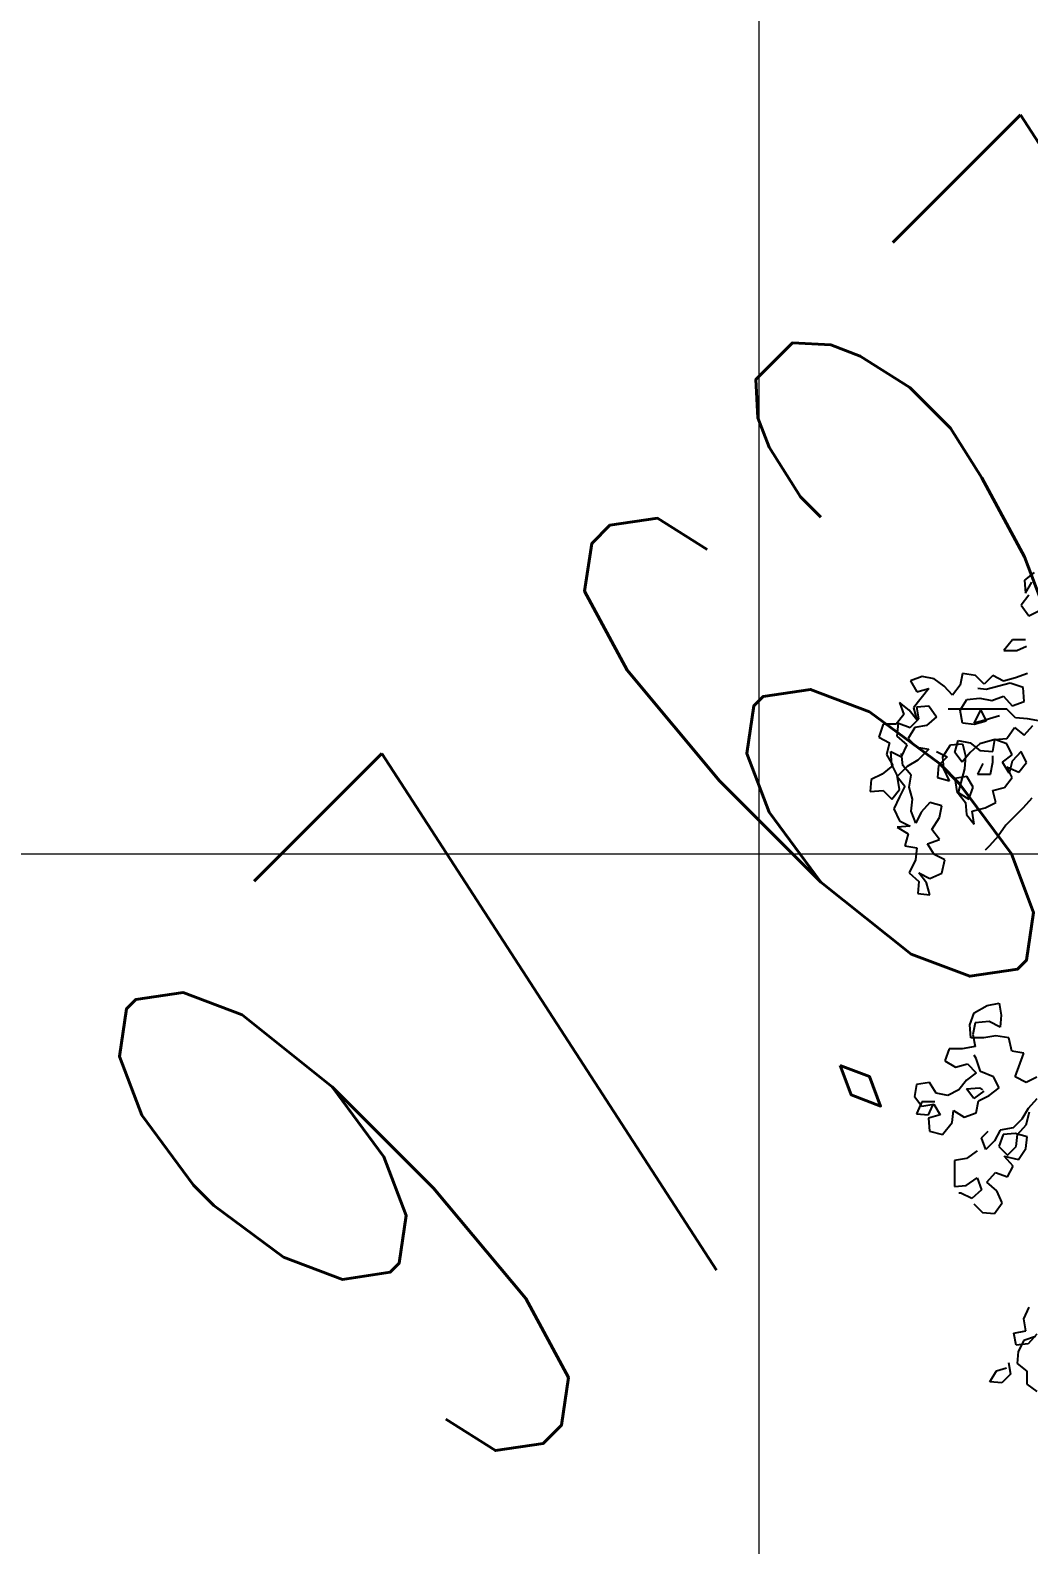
# Model space of a CAD drawing. Header units: millimetres. Extents: x 684983 to 685377, y 990360 to 990509.
# Drawn here: x 685067.045 to 685068.372, y 990429.12 to 990431.133 of the extents above; entities that cross this region are included whole.
import ezdxf

# ---------------------------------------------------------------- set-up
doc = ezdxf.new("R2010")
doc.units = ezdxf.units.MM
doc.layers.add('grid', color=8, linetype='Continuous', lineweight=9)
doc.layers.add('GRID LEVELS', color=7, linetype='Continuous', lineweight=13)
doc.layers.add('TEAK', color=7, linetype='Continuous')
doc.styles.get("Standard").update_dxf_attribs({"font": 'RomanS'})

# ---------------------------------------------------------------- blocks, each defined once
blk = doc.blocks.new('A$C25655A80')
at = {"color": 62}
for p, q in [((-0.7002, 1.7368), (-0.7088, 1.73)), ((-0.7088, 1.73), (-0.7079, 1.7185)), ((-0.7079, 1.7185), (-0.7021, 1.7281)), ((-0.705, 1.7166), (-0.7117, 1.7079)), ((-0.7117, 1.7079), (-0.705, 1.6983)), ((-0.705, 1.6983), (-0.6954, 1.7031)), ((-0.7194, 1.6772), (-0.7271, 1.6676)), ((-0.7271, 1.6676), (-0.7156, 1.6676)), ((-0.7079, 1.6772), (-0.7194, 1.6772)), ((-0.7156, 1.6676), (-0.7069, 1.6714)), ((-0.7993, 1.6446), (-0.8098, 1.6407)), ((-0.8098, 1.6407), (-0.8041, 1.6311)), ((-0.7887, 1.6426), (-0.7993, 1.6446)), ((-0.78, 1.6359), (-0.7887, 1.6426)), ((-0.7637, 1.6474), (-0.7656, 1.6368)), ((-0.7522, 1.6455), (-0.7637, 1.6474)), ((-0.7445, 1.6378), (-0.7522, 1.6455)), ((-0.7368, 1.6455), (-0.7445, 1.6378)), ((-0.7214, 1.6387), (-0.7426, 1.633)), ((-0.7272, 1.6406), (-0.7368, 1.6455)), ((-0.7166, 1.6435), (-0.7272, 1.6406)), ((-0.7099, 1.6349), (-0.7214, 1.6387)), ((-0.706, 1.6474), (-0.7166, 1.6435)), ((-0.7935, 1.634), (-0.807, 1.6167)), ((-0.8041, 1.6311), (-0.7935, 1.634)), ((-0.7724, 1.6282), (-0.78, 1.6359)), ((-0.7656, 1.6368), (-0.7724, 1.6282)), ((-0.7656, 1.6147), (-0.7599, 1.6243)), ((-0.7599, 1.6243), (-0.7483, 1.6253)), ((-0.7426, 1.633), (-0.7502, 1.6339)), ((-0.7483, 1.6253), (-0.7378, 1.6234)), ((-0.7378, 1.6234), (-0.7272, 1.6272)), ((-0.7272, 1.6272), (-0.7195, 1.6185)), ((-0.7089, 1.6224), (-0.7099, 1.6349)), ((-0.8156, 1.6109), (-0.8224, 1.6023)), ((-0.8195, 1.6215), (-0.8156, 1.6109)), ((-0.8108, 1.6148), (-0.8195, 1.6215)), ((-0.8041, 1.6061), (-0.8108, 1.6148)), ((-0.807, 1.6167), (-0.8041, 1.6061)), ((-0.8041, 1.6176), (-0.7935, 1.6186)), ((-0.8022, 1.6071), (-0.8041, 1.6176)), ((-0.7935, 1.6186), (-0.7868, 1.609)), ((-0.7243, 1.6157), (-0.7762, 1.6157)), ((-0.7637, 1.6032), (-0.7656, 1.6147)), ((-0.7532, 1.6032), (-0.7474, 1.6147)), ((-0.7474, 1.6147), (-0.7426, 1.6051)), ((-0.7166, 1.608), (-0.7243, 1.6157)), ((-0.7195, 1.6185), (-0.7089, 1.6224)), ((-0.8339, 1.6023), (-0.8378, 1.5908)), ((-0.8224, 1.6023), (-0.8339, 1.6023)), ((-0.8214, 1.5917), (-0.8204, 1.6032)), ((-0.8204, 1.6032), (-0.8099, 1.5994)), ((-0.806, 1.5994), (-0.8118, 1.5898)), ((-0.8099, 1.5994), (-0.8022, 1.6071)), ((-0.7955, 1.6013), (-0.806, 1.5994)), ((-0.7868, 1.609), (-0.7955, 1.6013)), ((-0.7532, 1.6022), (-0.7637, 1.6032)), ((-0.7426, 1.6061), (-0.7532, 1.6032)), ((-0.7426, 1.6051), (-0.7532, 1.6022)), ((-0.731, 1.6099), (-0.7426, 1.6061)), ((-0.7243, 1.5897), (-0.7176, 1.5993)), ((-0.7176, 1.5993), (-0.7089, 1.5926)), ((-0.706, 1.607), (-0.7166, 1.608)), ((-0.7089, 1.5926), (-0.7012, 1.6012)), ((-0.6945, 1.605), (-0.706, 1.607)), ((-0.8378, 1.5908), (-0.8282, 1.5859)), ((-0.8282, 1.5859), (-0.831, 1.5754)), ((-0.8128, 1.584), (-0.8214, 1.5917)), ((-0.8176, 1.5734), (-0.8128, 1.584)), ((-0.8118, 1.5898), (-0.8041, 1.5821)), ((-0.7811, 1.5734), (-0.7743, 1.584)), ((-0.7743, 1.584), (-0.7637, 1.5849)), ((-0.7705, 1.5772), (-0.7676, 1.5878)), ((-0.7676, 1.5878), (-0.757, 1.5859)), ((-0.7637, 1.5849), (-0.7609, 1.5743)), ((-0.757, 1.5859), (-0.7484, 1.5791)), ((-0.7484, 1.5849), (-0.757, 1.5772)), ((-0.7349, 1.5887), (-0.7484, 1.5849)), ((-0.7368, 1.5782), (-0.7349, 1.5887)), ((-0.7349, 1.5887), (-0.7243, 1.5897)), ((-0.7243, 1.5849), (-0.7349, 1.5887)), ((-0.7195, 1.5753), (-0.7243, 1.5849)), ((-0.831, 1.5754), (-0.8253, 1.5658)), ((-0.8272, 1.5783), (-0.8176, 1.5734)), ((-0.8262, 1.5667), (-0.8272, 1.5783)), ((-0.8166, 1.5657), (-0.8176, 1.5763)), ((-0.8032, 1.5705), (-0.8128, 1.5648)), ((-0.8041, 1.5821), (-0.7936, 1.5801)), ((-0.7936, 1.5801), (-0.8032, 1.5705)), ((-0.7868, 1.5782), (-0.7772, 1.5734)), ((-0.7772, 1.5734), (-0.7849, 1.5657)), ((-0.7801, 1.5628), (-0.7811, 1.5734)), ((-0.7638, 1.5686), (-0.7705, 1.5772)), ((-0.757, 1.5772), (-0.7638, 1.5686)), ((-0.7609, 1.5743), (-0.7618, 1.5628)), ((-0.7484, 1.5791), (-0.7368, 1.5782)), ((-0.7368, 1.5686), (-0.7368, 1.5743)), ((-0.7282, 1.5686), (-0.7195, 1.5753)), ((-0.7118, 1.5781), (-0.7195, 1.5695)), ((-0.707, 1.5685), (-0.7118, 1.5781)), ((-0.8349, 1.5581), (-0.8445, 1.5533)), ((-0.8253, 1.5658), (-0.8349, 1.5581)), ((-0.8215, 1.5571), (-0.8262, 1.5667)), ((-0.8128, 1.5648), (-0.8215, 1.5561)), ((-0.8195, 1.5446), (-0.8215, 1.5571)), ((-0.809, 1.5571), (-0.8166, 1.5657)), ((-0.8109, 1.5465), (-0.809, 1.5571)), ((-0.7849, 1.5657), (-0.7859, 1.5551)), ((-0.7753, 1.5523), (-0.7801, 1.5628)), ((-0.7618, 1.5628), (-0.7676, 1.5417)), ((-0.7455, 1.5676), (-0.7503, 1.558)), ((-0.7503, 1.558), (-0.7388, 1.558)), ((-0.7388, 1.558), (-0.7368, 1.5686)), ((-0.7224, 1.5589), (-0.7282, 1.5686)), ((-0.7244, 1.5647), (-0.7138, 1.5599)), ((-0.7196, 1.5551), (-0.7244, 1.5647)), ((-0.7195, 1.5695), (-0.7224, 1.5589)), ((-0.7138, 1.5599), (-0.707, 1.5685)), ((-0.8445, 1.5533), (-0.8455, 1.5427)), ((-0.8455, 1.5427), (-0.834, 1.5437)), ((-0.834, 1.5437), (-0.8263, 1.536)), ((-0.8263, 1.536), (-0.8195, 1.5446)), ((-0.8215, 1.5561), (-0.8147, 1.5475)), ((-0.8147, 1.5475), (-0.8195, 1.5379)), ((-0.808, 1.5359), (-0.8109, 1.5465)), ((-0.7859, 1.5551), (-0.7753, 1.5523)), ((-0.7599, 1.5561), (-0.7705, 1.5542)), ((-0.7705, 1.5542), (-0.7686, 1.5426)), ((-0.7542, 1.5465), (-0.7599, 1.5561)), ((-0.758, 1.5359), (-0.7542, 1.5465)), ((-0.7369, 1.5436), (-0.7263, 1.5464)), ((-0.734, 1.533), (-0.7369, 1.5436)), ((-0.7263, 1.5464), (-0.7196, 1.5551)), ((-0.8195, 1.5379), (-0.8244, 1.5273)), ((-0.809, 1.5254), (-0.808, 1.5359)), ((-0.7926, 1.533), (-0.8003, 1.5244)), ((-0.7821, 1.5301), (-0.7926, 1.533)), ((-0.784, 1.5196), (-0.7821, 1.5301)), ((-0.7686, 1.5426), (-0.7609, 1.533)), ((-0.7676, 1.5417), (-0.758, 1.5359)), ((-0.7609, 1.533), (-0.76, 1.5224)), ((-0.7436, 1.5282), (-0.734, 1.533)), ((-0.7023, 1.5368), (-0.71, 1.5282)), ((-0.8244, 1.5273), (-0.8196, 1.5167)), ((-0.8196, 1.5167), (-0.81, 1.5119)), ((-0.8051, 1.5148), (-0.809, 1.5254)), ((-0.8003, 1.5244), (-0.8051, 1.5148)), ((-0.7907, 1.509), (-0.784, 1.5196)), ((-0.76, 1.5224), (-0.7532, 1.5138)), ((-0.7551, 1.5253), (-0.7436, 1.5282)), ((-0.7532, 1.5138), (-0.7551, 1.5253)), ((-0.71, 1.5282), (-0.7254, 1.5128)), ((-0.81, 1.5119), (-0.8215, 1.511)), ((-0.8215, 1.511), (-0.8119, 1.5052)), ((-0.8119, 1.5052), (-0.8148, 1.4946)), ((-0.784, 1.5003), (-0.7907, 1.509)), ((-0.7321, 1.5032), (-0.7398, 1.4945)), ((-0.7254, 1.5128), (-0.7321, 1.5032)), ((-0.8148, 1.4946), (-0.8042, 1.4927)), ((-0.8042, 1.4927), (-0.8052, 1.4821)), ((-0.7946, 1.4965), (-0.784, 1.5003)), ((-0.7888, 1.4869), (-0.7946, 1.4965)), ((-0.7398, 1.4945), (-0.7436, 1.4907)), ((-0.8052, 1.4821), (-0.811, 1.4706)), ((-0.7792, 1.4821), (-0.7888, 1.4869)), ((-0.7821, 1.4705), (-0.7792, 1.4821)), ((-0.811, 1.4706), (-0.8023, 1.4629)), ((-0.8023, 1.4629), (-0.8033, 1.4523)), ((-0.8023, 1.4706), (-0.7927, 1.4657)), ((-0.7956, 1.4619), (-0.8023, 1.4706)), ((-0.7927, 1.4657), (-0.7821, 1.4705)), ((-0.8033, 1.4523), (-0.7927, 1.4513)), ((-0.7927, 1.4513), (-0.7956, 1.4619)), ((-0.7572, 1.3359), (-0.7534, 1.3465)), ((-0.7534, 1.3465), (-0.7418, 1.3532)), ((-0.7418, 1.3532), (-0.7313, 1.3551)), ((-0.7313, 1.3551), (-0.7294, 1.3446)), ((-0.7294, 1.3446), (-0.7303, 1.334)), ((-0.7563, 1.3244), (-0.7572, 1.3359)), ((-0.7524, 1.3379), (-0.7544, 1.3273)), ((-0.7399, 1.3388), (-0.7524, 1.3379)), ((-0.7303, 1.334), (-0.7399, 1.3388)), ((-0.7525, 1.3167), (-0.764, 1.3148)), ((-0.7448, 1.3244), (-0.7563, 1.3244)), ((-0.7544, 1.3273), (-0.7525, 1.3167)), ((-0.7342, 1.3263), (-0.7448, 1.3244)), ((-0.7226, 1.3244), (-0.7342, 1.3263)), ((-0.7198, 1.3128), (-0.7226, 1.3244)), ((-0.7755, 1.3148), (-0.7794, 1.3042)), ((-0.7794, 1.3042), (-0.7698, 1.2985)), ((-0.764, 1.3148), (-0.7755, 1.3148)), ((-0.7515, 1.3061), (-0.7534, 1.309)), ((-0.7477, 1.2946), (-0.7515, 1.3061)), ((-0.7092, 1.3109), (-0.7198, 1.3128)), ((-0.7169, 1.2898), (-0.7092, 1.3109)), ((-0.7698, 1.2985), (-0.7592, 1.3013)), ((-0.7515, 1.2936), (-0.7602, 1.2869)), ((-0.7592, 1.3013), (-0.7515, 1.2936)), ((-0.7361, 1.2898), (-0.7477, 1.2946)), ((-0.7313, 1.2802), (-0.7361, 1.2898)), ((-0.7073, 1.2849), (-0.7169, 1.2898)), ((-0.6977, 1.2897), (-0.7073, 1.2849)), ((-0.8044, 1.2831), (-0.8063, 1.2725)), ((-0.7929, 1.285), (-0.8044, 1.2831)), ((-0.7871, 1.2754), (-0.7929, 1.285)), ((-0.7765, 1.2735), (-0.7871, 1.2754)), ((-0.7669, 1.2783), (-0.7765, 1.2735)), ((-0.7602, 1.2869), (-0.7669, 1.2783)), ((-0.7602, 1.2792), (-0.7486, 1.2802)), ((-0.7535, 1.2706), (-0.7602, 1.2792)), ((-0.7448, 1.2773), (-0.7535, 1.2706)), ((-0.7486, 1.2802), (-0.7458, 1.2783)), ((-0.74, 1.2734), (-0.7313, 1.2802)), ((-0.8063, 1.2725), (-0.7996, 1.2639)), ((-0.7996, 1.2677), (-0.8044, 1.2572)), ((-0.7881, 1.2677), (-0.7996, 1.2677)), ((-0.7996, 1.2639), (-0.789, 1.2658)), ((-0.7938, 1.2562), (-0.79, 1.2648)), ((-0.789, 1.2658), (-0.7833, 1.2562)), ((-0.7515, 1.2581), (-0.7496, 1.2686)), ((-0.7496, 1.2686), (-0.74, 1.2734)), ((-0.7054, 1.2619), (-0.7112, 1.2523)), ((-0.6977, 1.2705), (-0.7054, 1.2619)), ((-0.8044, 1.2572), (-0.7938, 1.2562)), ((-0.7833, 1.2562), (-0.7938, 1.2533)), ((-0.7938, 1.2533), (-0.7929, 1.2418)), ((-0.7814, 1.2389), (-0.7727, 1.2494)), ((-0.7727, 1.2494), (-0.7717, 1.26)), ((-0.7717, 1.26), (-0.7621, 1.2542)), ((-0.7621, 1.2542), (-0.7515, 1.2581)), ((-0.7112, 1.2523), (-0.7189, 1.2446)), ((-0.7073, 1.2475), (-0.7044, 1.259)), ((-0.7929, 1.2418), (-0.7814, 1.2389)), ((-0.7468, 1.236), (-0.741, 1.2417)), ((-0.7429, 1.2254), (-0.7468, 1.236)), ((-0.7304, 1.2427), (-0.7352, 1.2331)), ((-0.7275, 1.2388), (-0.7314, 1.2283)), ((-0.7189, 1.2446), (-0.7304, 1.2427)), ((-0.717, 1.2398), (-0.7275, 1.2388)), ((-0.7064, 1.2369), (-0.717, 1.2398)), ((-0.716, 1.2282), (-0.715, 1.2388)), ((-0.715, 1.2388), (-0.7073, 1.2475)), ((-0.7074, 1.2263), (-0.7064, 1.2369)), ((-0.7506, 1.2244), (-0.7602, 1.2177)), ((-0.7352, 1.2331), (-0.7429, 1.2254)), ((-0.7314, 1.2283), (-0.7237, 1.2206)), ((-0.7237, 1.2206), (-0.716, 1.2282)), ((-0.7141, 1.2167), (-0.7074, 1.2263)), ((-0.7602, 1.2177), (-0.7708, 1.2158)), ((-0.7708, 1.2158), (-0.7708, 1.1927)), ((-0.7266, 1.2196), (-0.7141, 1.2167)), ((-0.7189, 1.2109), (-0.7266, 1.2196)), ((-0.7237, 1.2013), (-0.7189, 1.2109)), ((-0.7603, 1.1937), (-0.7506, 1.2004)), ((-0.7506, 1.2004), (-0.7468, 1.1898)), ((-0.742, 1.1965), (-0.7343, 1.2052)), ((-0.7333, 1.1888), (-0.742, 1.1965)), ((-0.7343, 1.2052), (-0.7237, 1.2013)), ((-0.7708, 1.1927), (-0.7603, 1.1937)), ((-0.7651, 1.1869), (-0.767, 1.1869)), ((-0.7555, 1.1821), (-0.7651, 1.1869)), ((-0.7468, 1.1898), (-0.7555, 1.1821)), ((-0.7285, 1.1783), (-0.7333, 1.1888)), ((-0.7535, 1.1773), (-0.7459, 1.1696)), ((-0.7459, 1.1696), (-0.7353, 1.1687)), ((-0.7353, 1.1687), (-0.7285, 1.1783)), ((-0.7094, 1.0754), (-0.7046, 1.086)), ((-0.7075, 1.0648), (-0.7094, 1.0754)), ((-0.7181, 1.0629), (-0.7075, 1.0648)), ((-0.7162, 1.0523), (-0.7181, 1.0629)), ((-0.6989, 1.06), (-0.7094, 1.0562)), ((-0.6979, 1.0619), (-0.7056, 1.0533)), ((-0.7056, 1.0533), (-0.7162, 1.0523)), ((-0.7094, 1.0562), (-0.7143, 1.0466)), ((-0.7229, 1.0369), (-0.721, 1.0264)), ((-0.7143, 1.0466), (-0.7152, 1.036)), ((-0.7152, 1.036), (-0.7066, 1.0292)), ((-0.7393, 1.0197), (-0.7335, 1.0293)), ((-0.7335, 1.0293), (-0.7248, 1.0321)), ((-0.721, 1.0264), (-0.7287, 1.0187)), ((-0.7066, 1.0292), (-0.7066, 1.0177)), ((-0.7287, 1.0187), (-0.7393, 1.0197)), ((-0.7066, 1.0177), (-0.6979, 1.011))]:
    blk.add_line(p, q, dxfattribs=at)
blk = doc.blocks.new('TR')
blk.add_blockref('A$C25655A80', (0.0192, 0.0148, 1.3453))

msp = doc.modelspace()

# ---------------------------------------------------------------- linework, layer by layer
at = {"layer": 'grid'}
for p, q in [((685068.0136, 990509.1548), (685068.0136, 990370.8996)), ((685085.1957, 990430.0381), (684982.7636, 990430.0381))]:
    msp.add_line(p, q, dxfattribs=at)

# ---------------------------------------------------------------- block references
at = {"layer": 'TEAK', "xscale": 1.5, "yscale": 1.5, "zscale": 1.5}
msp.add_blockref('TR', (685069.401, 990427.785, 97.634), dxfattribs=at)

# ---------------------------------------------------------------- texts
at = {"layer": 'GRID LEVELS', "width": 0.5}
msp.add_text('97.627', height=0.8, rotation=45, dxfattribs=at).set_placement((685067.63, 990429.1578, 97.6266))

doc.saveas('drawing.dxf')
